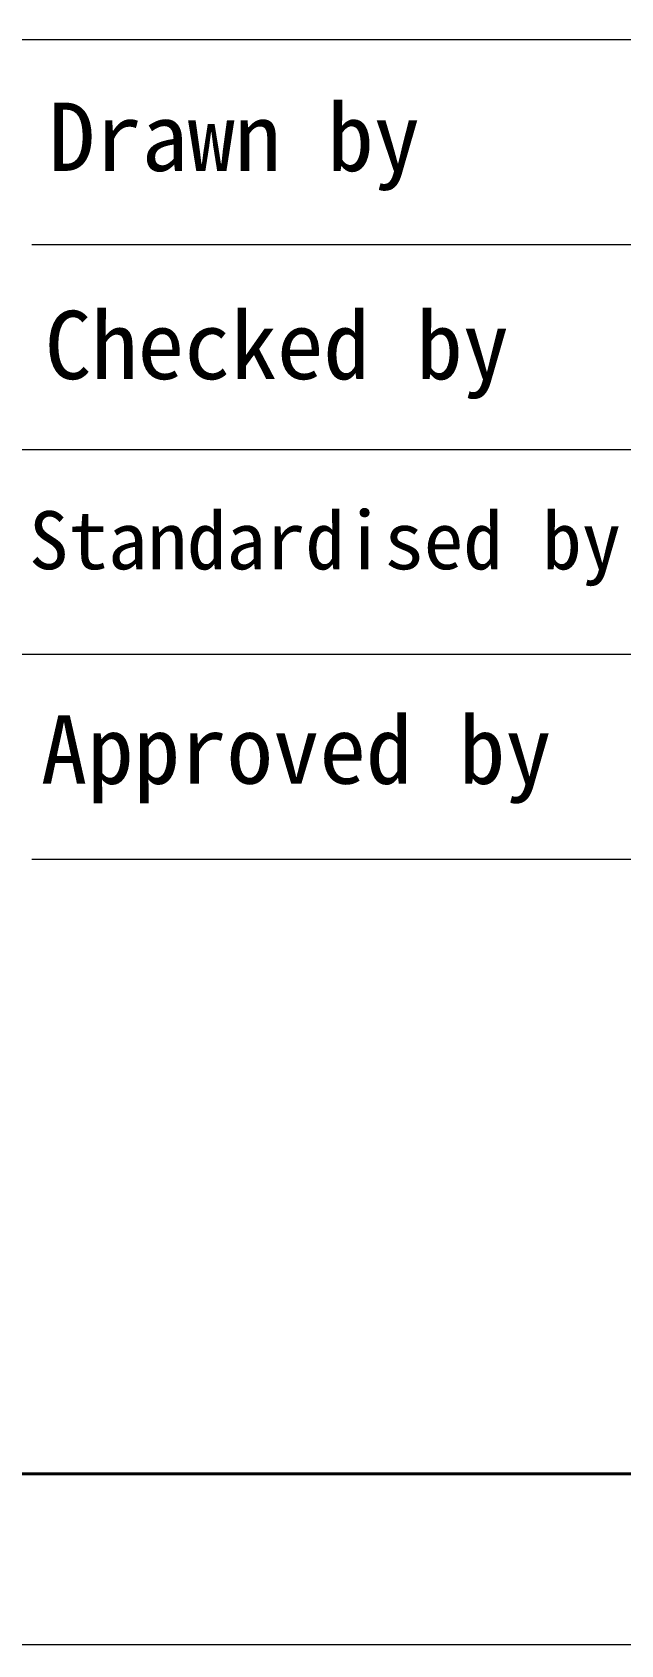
# Model space of a CAD drawing. Header units: millimetres. Extents: x 32496 to 166256, y 3504 to 23939.
# Drawn here: x 85483 to 86669, y 3504 to 6753 of the extents above; entities that cross this region are included whole.
import ezdxf
from ezdxf.enums import TextEntityAlignment as Align

# ---------------------------------------------------------------- set-up
doc = ezdxf.new("R2010")
doc.units = ezdxf.units.MM
doc.layers.get('0').update_dxf_attribs({"lineweight": 35})
doc.layers.add('FORM', color=7, linetype='Continuous', lineweight=18)
doc.styles.add('KEHUA', font='仿宋_GB2312.ttf')
doc.styles.get("Standard").update_dxf_attribs({"font": '仿宋_GB2312.ttf'})

# ---------------------------------------------------------------- blocks, each defined once
blk = doc.blocks.new('KH01-M017S_1_46')
at = {"layer": 'FORM', "color": 8}
for p, q in [((280, 47), (415, 47)), ((350, 41), (415, 41)), ((280, 35), (415, 35)), ((280, 29), (415, 29)), ((350, 23), (415, 23))]:
    blk.add_line(p, q, dxfattribs=at)
at = {"layer": 'FORM', "color": 6}
blk.add_lwpolyline([(0, 297), (420, 297), (420, 0), (0, 0)], close=True, dxfattribs=at)
at = {"layer": 'FORM', "color": 8, "lineweight": 40}
blk.add_lwpolyline([(5, 5), (415, 5), (415, 292), (5, 292)], close=True, dxfattribs=at)
at = {"lineweight": -3, "attachment_point": 1}
for s, insert, char_height, width in [('{\\fSimSun|b0|i0|c134|p2;Drawn by}', (350.494, 45.153), 2, 11.55675), ('{\\fSimSun|b0|i0|c134|p2;Checked by}', (350.379, 39.057), 2, 16.4477), ('{\\fSimSun|b0|i0|c134|p2;\\H0.944444x;Standardised by\\H1.058824x; }', (349.919, 33.191), 1.8, 21.22099), ('{\\fSimSun|b0|i0|c134|p2;Approved by}', (350.264, 27.21), 2, 20.58838)]:
    blk.add_mtext(s, dxfattribs=dict(at, insert=insert, char_height=char_height, width=width))
at = {"layer": 'FORM', "color": 4, "style": 'KEHUA'}
for tag, p in [('设计者', (369.071, 43.93)), ('工程名称', (299.91, 37.585)), ('审核者', (369.071, 37.93)), ('标准化', (369.071, 31.93)), ('批准者', (369.071, 25.93))]:
    blk.add_attdef(tag, text='', height=2.5, dxfattribs=at).set_placement(p, align=Align.MIDDLE_LEFT)
for tag, p in [('图纸名称', (299.91, 30.82)), ('产品型号', (299.91, 24.82)), ('版本', (299.91, 18.638)), ('页码', (299.91, 12.638))]:
    blk.add_attdef(tag, p, '', height=2.5, dxfattribs=at)

msp = doc.modelspace()

# ---------------------------------------------------------------- block references
at = {"xscale": 68.80575516545142, "yscale": 68.80575516545137, "zscale": 68.80575516545137}
msp.add_blockref('KH01-M017S_1_46', (61399.661, 3504.033), dxfattribs=at)

doc.saveas('drawing.dxf')
